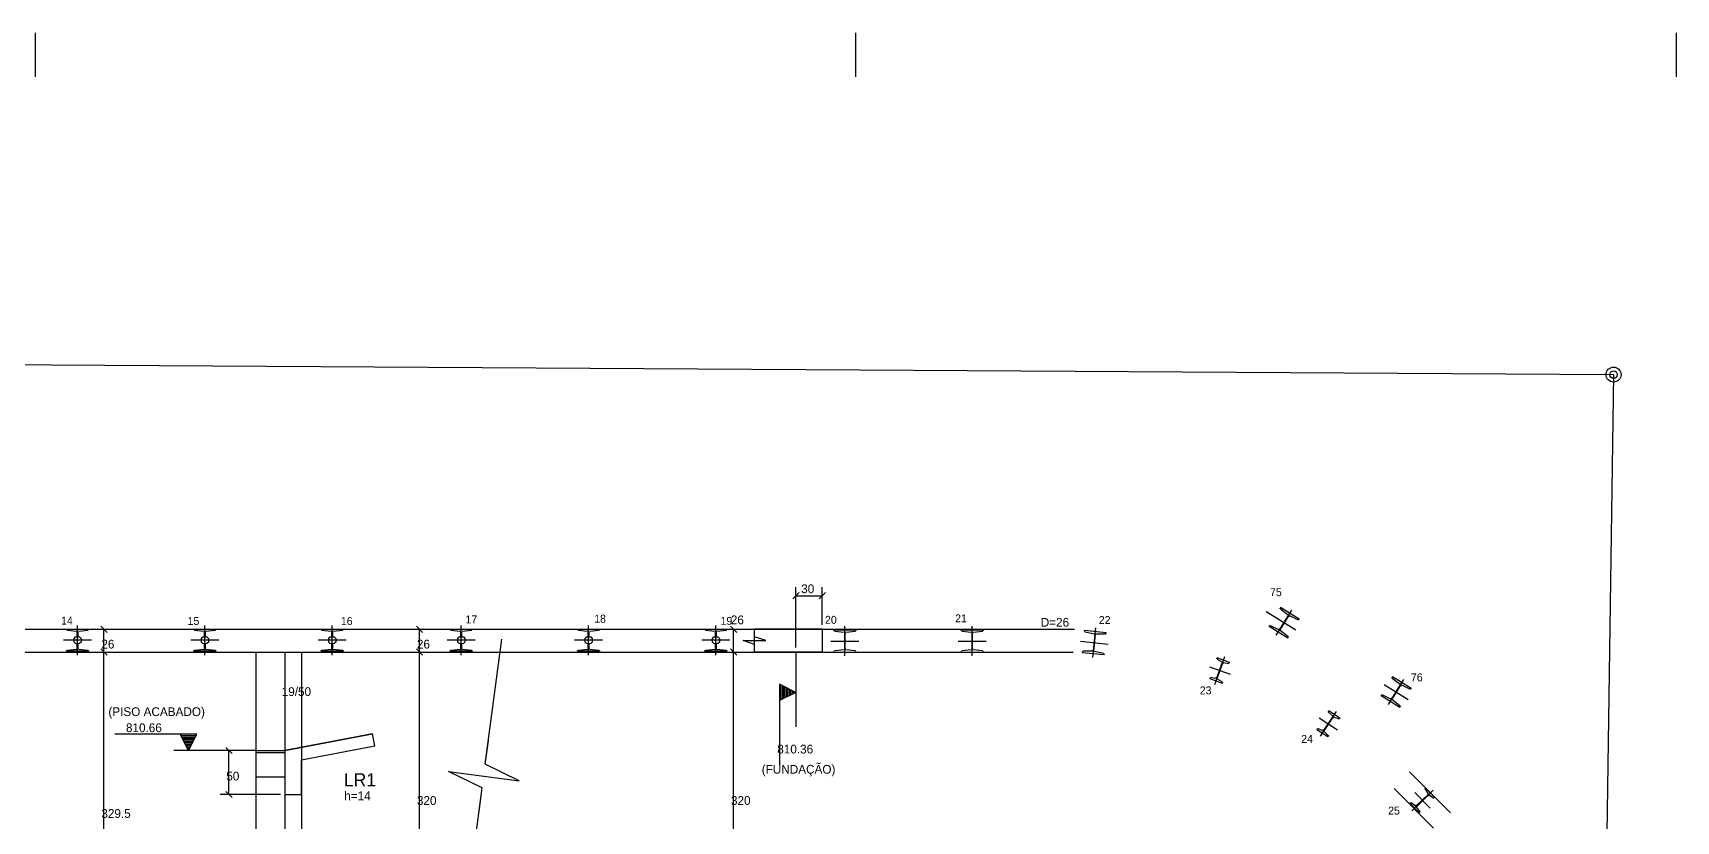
# Model space of a CAD drawing. Header units: metres. Extents: x -5 to 6148, y -6 to 3991.
# Drawn here: x 4094 to 5966, y 3093 to 3991 of the extents above; entities that cross this region are included whole.
import ezdxf

# ---------------------------------------------------------------- set-up
doc = ezdxf.new("R2010")
doc.units = ezdxf.units.M

msp = doc.modelspace()

# ---------------------------------------------------------------- linework, layer by layer
for radius in [8.55, 4.23]:
    msp.add_circle((5894.6, 3601.7), radius)
at = {"layer": '1', "color": 1}
for p, q in [((2135.2, 3311.9), (5280.6, 3311.9)), ((2135.2, 3285.9), (5279.1, 3285.9)), ((5662.3, 3149.7), (5708.8, 3102.7)), ((5644.6, 3130.6), (5689.6, 3085.3))]:
    msp.add_line(p, q, dxfattribs=at)
at = {"layer": '2', "color": 2}
for p, q in [((2668, 3621.9), (5894.6, 3601.7)), ((5894.6, 3601.7), (5872.2, 2084.9)), ((4959.8, 3346.4), (4966.9, 3353.5)), ((4989.8, 3346.4), (4996.9, 3353.5)), ((4178.8, 3308.3), (4171.7, 3315.4)), ((4538.2, 3308.3), (4531.2, 3315.4)), ((4895.9, 3308.3), (4888.8, 3315.4)), ((4178.8, 3282.3), (4171.7, 3289.4)), ((4178.8, 3282.3), (4171.7, 3289.4)), ((4538.2, 3282.3), (4531.2, 3289.4)), ((4538.2, 3282.3), (4531.2, 3289.4)), ((4895.9, 3282.3), (4888.8, 3289.4)), ((4895.9, 3282.3), (4888.8, 3289.4)), ((4321.2, 3170.2), (4314.1, 3177.2)), ((4321.2, 3120.2), (4314.1, 3127.2))]:
    msp.add_line(p, q, dxfattribs=at)
at = {"layer": '3', "color": 3}
for p, q in [((4096.9, 3990.7), (4096.9, 3940.7)), ((5031.4, 3990.7), (5031.4, 3940.7)), ((5965.9, 3990.7), (5965.9, 3940.7)), ((4348.2, 3285.9), (4348.2, 2965.9)), ((4381.2, 3285.9), (4381.2, 2965.8)), ((4400.2, 3285.9), (4400.2, 2965.8)), ((4963.4, 3285.9), (4963.4, 3200.8)), ((4963.4, 3240), (4944.6, 3249.4)), ((4944.6, 3249.4), (4944.6, 3157.1)), ((4963.4, 3240), (4944.6, 3230.6)), ((4946.3, 3231.4), (4946.3, 3248.5)), ((4948, 3232.3), (4948, 3247.7)), ((4949.6, 3233.1), (4949.6, 3246.8)), ((4951.3, 3233.9), (4951.3, 3246)), ((4953, 3234.8), (4953, 3245.2)), ((4954.6, 3235.6), (4954.6, 3244.3)), ((4956.3, 3236.5), (4956.3, 3243.5)), ((4958, 3237.3), (4958, 3242.7)), ((4959.7, 3238.1), (4959.7, 3241.8)), ((4961.3, 3239), (4961.3, 3241)), ((4281, 3192.5), (4187.8, 3192.5)), ((4271.6, 3173.7), (4262.2, 3192.5)), ((4263.1, 3190.8), (4280.1, 3190.8)), ((4263.9, 3189.1), (4279.3, 3189.1)), ((4264.7, 3187.4), (4278.5, 3187.4)), ((4265.6, 3185.8), (4277.6, 3185.8)), ((4266.4, 3184.1), (4276.8, 3184.1)), ((4267.2, 3182.4), (4276, 3182.4)), ((4271.6, 3173.7), (4281, 3192.5)), ((4348.2, 3173.7), (4254.7, 3173.7)), ((4268.1, 3180.8), (4275.1, 3180.8)), ((4268.9, 3179.1), (4274.3, 3179.1)), ((4269.8, 3177.4), (4273.5, 3177.4)), ((4270.6, 3175.7), (4272.6, 3175.7)), ((4348.2, 3173.7), (4381.2, 3173.7)), ((4348.2, 3173.7), (4348.2, 3143.7)), ((4348.2, 3171.7), (4381.2, 3171.7)), ((4348.2, 3143.7), (4381.2, 3143.7))]:
    msp.add_line(p, q, dxfattribs=at)
at = {"layer": '6', "color": 6}
for p, q in [((5510.5, 3305), (5528.3, 3333.7)), ((5515.4, 3336.5), (5515, 3335.9)), ((5515.1, 3335.1), (5524, 3328.3)), ((5536.6, 3323.4), (5515.4, 3336.5)), ((4145.2, 3282.5), (4145.2, 3316.2)), ((4290.2, 3282.5), (4290.2, 3316.2)), ((4435.2, 3282.5), (4435.2, 3316.2)), ((4582.2, 3282.5), (4582.2, 3316.2)), ((4727.2, 3282.5), (4727.2, 3316.2)), ((4872.2, 3282.5), (4872.2, 3316.2)), ((5019.2, 3281.5), (5019.2, 3315.2)), ((5164.2, 3281.5), (5164.2, 3315.2)), ((5301.5, 3279.8), (5304.9, 3313.3)), ((5502.6, 3315.9), (5502.2, 3315.3)), ((5502.2, 3315.3), (5523.5, 3302.1)), ((5513.4, 3311.2), (5503.3, 3316.2)), ((5505.9, 3327.7), (5532.9, 3311)), ((5524.1, 3327.6), (5514.1, 3311.5)), ((5514.8, 3311.1), (5524.7, 3327.2)), ((5525.5, 3327.4), (5535.5, 3322.5)), ((5536.2, 3322.7), (5536.6, 3323.4)), ((4161.1, 3299.4), (4129.3, 3299.4)), ((4132.7, 3311.9), (4157.7, 3311.9)), ((4132.7, 3311.1), (4132.7, 3311.9)), ((4144.3, 3309.4), (4133.2, 3310.5)), ((4144.8, 3303.3), (4144.8, 3308.8)), ((4144.8, 3289.9), (4144.8, 3295.4)), ((4145.6, 3295.4), (4145.6, 3289.9)), ((4157.2, 3310.5), (4146.1, 3309.4)), ((4157.7, 3311.9), (4157.7, 3311.1)), ((4306.1, 3299.4), (4274.3, 3299.4)), ((4277.7, 3311.9), (4302.7, 3311.9)), ((4277.7, 3311.1), (4277.7, 3311.9)), ((4289.3, 3309.4), (4278.2, 3310.5)), ((4289.8, 3303.3), (4289.8, 3308.8)), ((4289.8, 3289.9), (4289.8, 3295.4)), ((4290.6, 3295.4), (4290.6, 3289.9)), ((4302.2, 3310.5), (4291.1, 3309.4)), ((4302.7, 3311.9), (4302.7, 3311.1)), ((4451.1, 3299.4), (4419.3, 3299.4)), ((4422.7, 3311.9), (4447.7, 3311.9)), ((4422.7, 3311.1), (4422.7, 3311.9)), ((4434.3, 3309.4), (4423.2, 3310.5)), ((4434.8, 3303.3), (4434.8, 3308.8)), ((4434.8, 3289.9), (4434.8, 3295.4)), ((4435.6, 3295.4), (4435.6, 3289.9)), ((4447.2, 3310.5), (4436.1, 3309.4)), ((4447.7, 3311.9), (4447.7, 3311.1)), ((4598.1, 3299.4), (4566.3, 3299.4)), ((4569.7, 3311.9), (4594.7, 3311.9)), ((4569.7, 3311.1), (4569.7, 3311.9)), ((4581.3, 3309.4), (4570.2, 3310.5)), ((4581.8, 3303.3), (4581.8, 3308.8)), ((4581.8, 3289.9), (4581.8, 3295.4)), ((4582.6, 3295.4), (4582.6, 3289.9)), ((4594.2, 3310.5), (4583.1, 3309.4)), ((4594.7, 3311.9), (4594.7, 3311.1)), ((4743.1, 3299.4), (4711.3, 3299.4)), ((4714.7, 3311.9), (4739.7, 3311.9)), ((4714.7, 3311.1), (4714.7, 3311.9)), ((4726.3, 3309.4), (4715.2, 3310.5)), ((4726.8, 3303.3), (4726.8, 3308.8)), ((4726.8, 3289.9), (4726.8, 3295.4)), ((4727.6, 3295.4), (4727.6, 3289.9)), ((4739.2, 3310.5), (4728.1, 3309.4)), ((4739.7, 3311.9), (4739.7, 3311.1)), ((4888.1, 3299.4), (4856.3, 3299.4)), ((4859.7, 3311.9), (4884.7, 3311.9)), ((4859.7, 3311.1), (4859.7, 3311.9)), ((4871.3, 3309.4), (4860.2, 3310.5)), ((4871.8, 3303.3), (4871.8, 3308.8)), ((4871.8, 3289.9), (4871.8, 3295.4)), ((4872.6, 3295.4), (4872.6, 3289.9)), ((4884.2, 3310.5), (4873.1, 3309.4)), ((4884.7, 3311.9), (4884.7, 3311.1)), ((4993.4, 3311.9), (4916.1, 3311.9)), ((4993.4, 3311.9), (4993.4, 3285.9)), ((5003.3, 3298.4), (5035.1, 3298.4)), ((5006.7, 3310.9), (5006.7, 3310.1)), ((5031.7, 3310.9), (5006.7, 3310.9)), ((5007.2, 3309.5), (5018.3, 3308.5)), ((5018.8, 3307.8), (5018.8, 3288.9)), ((5019.6, 3288.9), (5019.6, 3307.8)), ((5020.1, 3308.5), (5031.2, 3309.5)), ((5031.7, 3310.1), (5031.7, 3310.9)), ((5148.3, 3298.4), (5180.1, 3298.4)), ((5151.7, 3310.9), (5151.7, 3310.1)), ((5176.7, 3310.9), (5151.7, 3310.9)), ((5152.2, 3309.5), (5163.3, 3308.5)), ((5163.8, 3307.8), (5163.8, 3288.9)), ((5164.6, 3288.9), (5164.6, 3307.8)), ((5165.1, 3308.5), (5176.2, 3309.5)), ((5176.7, 3310.1), (5176.7, 3310.9)), ((5287.3, 3298.2), (5319, 3295)), ((5292, 3310.3), (5291.9, 3309.5)), ((5316.9, 3307.8), (5292, 3310.3)), ((5292.3, 3308.9), (5303.3, 3306.7)), ((5303.7, 3306), (5301.8, 3287.2)), ((5302.6, 3287.1), (5304.5, 3306)), ((5305.1, 3306.5), (5316.3, 3306.5)), ((5316.8, 3307), (5316.9, 3307.8)), ((5523.8, 3303.5), (5514.9, 3310.3)), ((5523.5, 3302.1), (5523.9, 3302.8)), ((4132.7, 3286.9), (4132.7, 3287.6)), ((4157.7, 3286.9), (4132.7, 3286.9)), ((4133.2, 3288.2), (4144.3, 3289.3)), ((4146.1, 3289.3), (4157.2, 3288.2)), ((4157.7, 3287.6), (4157.7, 3286.9)), ((4277.7, 3286.9), (4277.7, 3287.6)), ((4302.7, 3286.9), (4277.7, 3286.9)), ((4278.2, 3288.2), (4289.3, 3289.3)), ((4291.1, 3289.3), (4302.2, 3288.2)), ((4302.7, 3287.6), (4302.7, 3286.9)), ((4422.7, 3286.9), (4422.7, 3287.6)), ((4447.7, 3286.9), (4422.7, 3286.9)), ((4423.2, 3288.2), (4434.3, 3289.3)), ((4436.1, 3289.3), (4447.2, 3288.2)), ((4447.7, 3287.6), (4447.7, 3286.9)), ((4569.7, 3286.9), (4569.7, 3287.6)), ((4594.7, 3286.9), (4569.7, 3286.9)), ((4570.2, 3288.2), (4581.3, 3289.3)), ((4583.1, 3289.3), (4594.2, 3288.2)), ((4594.7, 3287.6), (4594.7, 3286.9)), ((4714.7, 3286.9), (4714.7, 3287.6)), ((4739.7, 3286.9), (4714.7, 3286.9)), ((4715.2, 3288.2), (4726.3, 3289.3)), ((4728.1, 3289.3), (4739.2, 3288.2)), ((4739.7, 3287.6), (4739.7, 3286.9)), ((4859.7, 3286.9), (4859.7, 3287.6)), ((4884.7, 3286.9), (4859.7, 3286.9)), ((4860.2, 3288.2), (4871.3, 3289.3)), ((4873.1, 3289.3), (4884.2, 3288.2)), ((4884.7, 3287.6), (4884.7, 3286.9)), ((4993.4, 3285.9), (4916.1, 3285.9)), ((5006.7, 3286.6), (5006.7, 3285.9)), ((5006.7, 3285.9), (5031.7, 3285.9)), ((5018.3, 3288.3), (5007.2, 3287.2)), ((5031.2, 3287.2), (5020.1, 3288.3)), ((5031.7, 3285.9), (5031.7, 3286.6)), ((5151.7, 3286.6), (5151.7, 3285.9)), ((5151.7, 3285.9), (5176.7, 3285.9)), ((5163.3, 3288.3), (5152.2, 3287.2)), ((5176.2, 3287.2), (5165.1, 3288.3)), ((5176.7, 3285.9), (5176.7, 3286.6)), ((5289.6, 3286.2), (5289.5, 3285.4)), ((5289.5, 3285.4), (5314.4, 3282.9)), ((5301.3, 3286.7), (5290.1, 3286.7)), ((5314, 3284.3), (5303, 3286.5)), ((5314.4, 3282.9), (5314.4, 3283.6)), ((5440.3, 3249), (5451.7, 3280.7)), ((5443.2, 3279.2), (5442.9, 3278.5)), ((5457.3, 3274.1), (5443.2, 3279.2)), ((5443.2, 3277.7), (5448.6, 3274.7)), ((5434.3, 3269.1), (5457.8, 3260.7)), ((5441.8, 3255.7), (5435.6, 3256.8)), ((5448.9, 3273.9), (5442.5, 3256.1)), ((5443.2, 3255.8), (5449.6, 3273.7)), ((5450.3, 3274.1), (5456.4, 3273)), ((5457.1, 3273.4), (5457.3, 3274.1)), ((5642.9, 3257.6), (5642.5, 3257)), ((5664.2, 3244.4), (5642.9, 3257.6)), ((5435, 3256.4), (5434.7, 3255.7)), ((5434.7, 3255.7), (5448.9, 3250.6)), ((5448.9, 3252), (5443.4, 3255.1)), ((5448.9, 3250.6), (5449.1, 3251.3)), ((5633.4, 3248.8), (5660.5, 3232)), ((5638.1, 3226.1), (5655.8, 3254.7)), ((5651.6, 3248.6), (5641.7, 3232.6)), ((5642.3, 3232.1), (5652.3, 3248.2)), ((5642.6, 3256.2), (5651.5, 3249.4)), ((5653, 3248.5), (5663, 3243.5)), ((5663.8, 3243.8), (5664.2, 3244.4)), ((5630.2, 3237), (5629.8, 3236.3)), ((5629.8, 3236.3), (5651, 3223.2)), ((5640.9, 3232.3), (5630.9, 3237.2)), ((5651.3, 3224.6), (5642.4, 3231.4)), ((5651, 3223.2), (5651.4, 3223.8)), ((5559.4, 3211), (5580.3, 3197.4)), ((5560.7, 3190.1), (5579, 3218.3)), ((5574.7, 3212.4), (5564.4, 3196.5)), ((5565, 3196.1), (5575.3, 3211.9)), ((5570.3, 3218.8), (5569.9, 3218.2)), ((5570, 3217.4), (5574.6, 3213.1)), ((5583, 3210.6), (5570.3, 3218.8)), ((5576.1, 3212.2), (5581.8, 3209.7)), ((5582.5, 3210), (5583, 3210.6)), ((4381.2, 3173.7), (4481.2, 3192.9)), ((5557.1, 3198.5), (5556.7, 3197.8)), ((5556.7, 3197.8), (5569.3, 3189.6)), ((5563.6, 3196.2), (5557.9, 3198.7)), ((5569.7, 3191), (5565.1, 3195.3)), ((5569.3, 3189.6), (5569.8, 3190.3)), ((4381.2, 3173.7), (4381.2, 3123.7)), ((4400.2, 3163.1), (4483.8, 3179.1)), ((4400.2, 3123.7), (4400.2, 3163.1)), ((5664.8, 3105.2), (5689, 3128.7)), ((5668.2, 3126), (5685.6, 3108)), ((5680, 3129.8), (5683.5, 3124.6)), ((5680.6, 3131.1), (5680.1, 3130.6)), ((5691.1, 3120.3), (5680.6, 3131.1)), ((4381.2, 3123.7), (4400.2, 3123.7)), ((5663.2, 3114.2), (5662.7, 3113.7)), ((5662.7, 3113.7), (5673.1, 3102.9)), ((5669, 3110.6), (5664, 3114.3)), ((5683.4, 3123.9), (5669.8, 3110.7)), ((5673.8, 3104.2), (5670.3, 3109.3)), ((5670.4, 3110.1), (5683.9, 3123.3)), ((5684.7, 3123.4), (5689.8, 3119.7)), ((5690.5, 3119.8), (5691.1, 3120.3)), ((5673.1, 3102.9), (5673.7, 3103.4))]:
    msp.add_line(p, q, dxfattribs=at)
for points in [[(5515, 3335.2), (5514.9, 3335.3), (5514.9, 3335.4), (5514.9, 3335.6), (5514.9, 3335.7), (5514.9, 3335.9), (5515.1, 3336)], [(5503.3, 3315), (5503.3, 3315), (5503.2, 3315), (5503.1, 3315), (5502.9, 3315), (5502.7, 3315.1), (5502.6, 3315.3)], [(5524.1, 3328.2), (5524.1, 3328.1), (5524.2, 3328), (5524.2, 3327.9), (5524.2, 3327.7), (5524.1, 3327.6), (5524, 3327.5)], [(5525.5, 3326.2), (5525.4, 3326.2), (5525.3, 3326.2), (5525.3, 3326.2), (5525, 3326.2), (5524.8, 3326.3), (5524.7, 3326.5)], [(5535.5, 3323.7), (5535.6, 3323.7), (5535.6, 3323.7), (5535.7, 3323.7), (5535.9, 3323.7), (5536.1, 3323.6), (5536.2, 3323.4)], [(4132.7, 3311.1), (4132.7, 3311.4), (4132.9, 3311.6), (4133.2, 3311.7)], [(4144.8, 3295.4), (4142.8, 3295.6), (4141.2, 3297.3), (4141.2, 3299.4), (4141.2, 3301.4), (4142.8, 3303.1), (4144.8, 3303.3)], [(4144.8, 3308.8), (4144.8, 3308.5), (4144.6, 3308.3), (4144.3, 3308.2)], [(4145.6, 3308.8), (4145.6, 3303.3)], [(4146.1, 3308.2), (4145.8, 3308.3), (4145.6, 3308.5), (4145.6, 3308.8), (4145.6, 3308.8), (4145.6, 3308.8), (4145.6, 3308.8)], [(4145.6, 3303.3), (4147.6, 3303.1), (4149.2, 3301.4), (4149.2, 3299.4), (4149.2, 3297.3), (4147.6, 3295.6), (4145.6, 3295.4)], [(4157.2, 3311.7), (4157.5, 3311.6), (4157.7, 3311.4), (4157.7, 3311.1)], [(4277.7, 3311.1), (4277.7, 3311.4), (4277.9, 3311.6), (4278.2, 3311.7)], [(4289.8, 3295.4), (4287.8, 3295.6), (4286.2, 3297.3), (4286.2, 3299.4), (4286.2, 3301.4), (4287.8, 3303.1), (4289.8, 3303.3)], [(4289.8, 3308.8), (4289.8, 3308.5), (4289.6, 3308.3), (4289.3, 3308.2)], [(4290.6, 3308.8), (4290.6, 3303.3)], [(4291.1, 3308.2), (4290.8, 3308.3), (4290.6, 3308.5), (4290.6, 3308.8), (4290.6, 3308.8), (4290.6, 3308.8), (4290.6, 3308.8)], [(4290.6, 3303.3), (4292.6, 3303.1), (4294.2, 3301.4), (4294.2, 3299.4), (4294.2, 3297.3), (4292.6, 3295.6), (4290.6, 3295.4)], [(4302.2, 3311.7), (4302.5, 3311.6), (4302.7, 3311.4), (4302.7, 3311.1)], [(4422.7, 3311.1), (4422.7, 3311.4), (4422.9, 3311.6), (4423.2, 3311.7)], [(4434.8, 3295.4), (4432.8, 3295.6), (4431.2, 3297.3), (4431.2, 3299.4), (4431.2, 3301.4), (4432.8, 3303.1), (4434.8, 3303.3)], [(4434.8, 3308.8), (4434.8, 3308.5), (4434.6, 3308.3), (4434.3, 3308.2)], [(4435.6, 3308.8), (4435.6, 3303.3)], [(4436.1, 3308.2), (4435.8, 3308.3), (4435.6, 3308.5), (4435.6, 3308.8), (4435.6, 3308.8), (4435.6, 3308.8), (4435.6, 3308.8)], [(4435.6, 3303.3), (4437.6, 3303.1), (4439.2, 3301.4), (4439.2, 3299.4), (4439.2, 3297.3), (4437.6, 3295.6), (4435.6, 3295.4)], [(4447.2, 3311.7), (4447.5, 3311.6), (4447.7, 3311.4), (4447.7, 3311.1)], [(4569.7, 3311.1), (4569.7, 3311.4), (4569.9, 3311.7), (4570.2, 3311.7)], [(4581.8, 3295.4), (4579.8, 3295.6), (4578.2, 3297.3), (4578.2, 3299.4), (4578.2, 3301.4), (4579.8, 3303.1), (4581.8, 3303.3)], [(4581.8, 3308.8), (4581.8, 3308.5), (4581.6, 3308.3), (4581.3, 3308.2)], [(4582.6, 3308.8), (4582.6, 3303.3)], [(4583.1, 3308.2), (4582.8, 3308.3), (4582.6, 3308.5), (4582.6, 3308.8), (4582.6, 3308.8), (4582.6, 3308.8), (4582.6, 3308.8)], [(4582.6, 3303.3), (4584.6, 3303.1), (4586.2, 3301.4), (4586.2, 3299.4), (4586.2, 3297.3), (4584.6, 3295.6), (4582.6, 3295.4)], [(4594.2, 3311.7), (4594.5, 3311.7), (4594.7, 3311.4), (4594.7, 3311.1)], [(4714.7, 3311.1), (4714.7, 3311.4), (4714.9, 3311.7), (4715.2, 3311.7)], [(4726.8, 3295.4), (4724.8, 3295.6), (4723.2, 3297.3), (4723.2, 3299.4), (4723.2, 3301.4), (4724.8, 3303.1), (4726.8, 3303.3)], [(4726.8, 3308.8), (4726.8, 3308.5), (4726.6, 3308.3), (4726.3, 3308.2)], [(4727.6, 3308.8), (4727.6, 3303.3)], [(4728.1, 3308.2), (4727.8, 3308.3), (4727.6, 3308.5), (4727.6, 3308.8), (4727.6, 3308.8), (4727.6, 3308.8), (4727.6, 3308.8)], [(4727.6, 3303.3), (4729.6, 3303.1), (4731.2, 3301.4), (4731.2, 3299.4), (4731.2, 3297.3), (4729.6, 3295.6), (4727.6, 3295.4)], [(4739.2, 3311.7), (4739.5, 3311.7), (4739.7, 3311.4), (4739.7, 3311.1)], [(4859.7, 3311.1), (4859.7, 3311.4), (4859.9, 3311.7), (4860.2, 3311.7)], [(4871.8, 3295.4), (4869.8, 3295.6), (4868.2, 3297.3), (4868.2, 3299.4), (4868.2, 3301.4), (4869.8, 3303.1), (4871.8, 3303.3)], [(4871.8, 3308.8), (4871.8, 3308.5), (4871.6, 3308.3), (4871.3, 3308.2)], [(4872.6, 3308.8), (4872.6, 3303.3)], [(4873.1, 3308.2), (4872.8, 3308.3), (4872.6, 3308.5), (4872.6, 3308.8), (4872.6, 3308.8), (4872.6, 3308.8), (4872.6, 3308.8)], [(4872.6, 3303.3), (4874.6, 3303.1), (4876.2, 3301.4), (4876.2, 3299.4), (4876.2, 3297.3), (4874.6, 3295.6), (4872.6, 3295.4)], [(4884.2, 3311.7), (4884.5, 3311.7), (4884.7, 3311.4), (4884.7, 3311.1)], [(5006.7, 3310.1), (5006.7, 3310.4), (5006.9, 3310.7), (5007.2, 3310.7)], [(5018.8, 3307.8), (5018.8, 3307.8), (5018.8, 3307.8), (5018.8, 3307.8), (5018.8, 3307.6), (5018.6, 3307.3), (5018.3, 3307.2)], [(5020.1, 3307.2), (5019.8, 3307.3), (5019.6, 3307.6), (5019.6, 3307.8)], [(5031.2, 3310.7), (5031.5, 3310.7), (5031.7, 3310.4), (5031.7, 3310.1)], [(5151.7, 3310.1), (5151.7, 3310.4), (5151.9, 3310.7), (5152.2, 3310.7)], [(5163.8, 3307.8), (5163.8, 3307.8), (5163.8, 3307.8), (5163.8, 3307.8), (5163.8, 3307.6), (5163.6, 3307.3), (5163.3, 3307.2)], [(5165.1, 3307.2), (5164.8, 3307.3), (5164.6, 3307.6), (5164.6, 3307.8)], [(5176.2, 3310.7), (5176.5, 3310.7), (5176.7, 3310.4), (5176.7, 3310.1)], [(5291.9, 3309.4), (5291.9, 3309.4), (5291.9, 3309.4), (5291.9, 3309.5), (5291.9, 3309.7), (5292.1, 3310), (5292.3, 3310.1)], [(5303.7, 3306.2), (5303.7, 3306.1), (5303.7, 3306.1), (5303.7, 3306.1), (5303.7, 3305.8), (5303.6, 3305.6), (5303.3, 3305.5)], [(5305.1, 3305.3), (5304.8, 3305.3), (5304.5, 3305.5), (5304.5, 3305.8)], [(5316.3, 3307.7), (5316.5, 3307.7), (5316.8, 3307.4), (5316.8, 3307.1)], [(5513.4, 3312.4), (5513.4, 3312.4), (5513.5, 3312.4), (5513.6, 3312.4), (5513.8, 3312.4), (5514, 3312.3), (5514.1, 3312.1)], [(5514.8, 3310.4), (5514.7, 3310.5), (5514.7, 3310.6), (5514.7, 3310.7), (5514.7, 3310.9), (5514.7, 3311.1), (5514.9, 3311.2)], [(5523.9, 3303.4), (5523.9, 3303.3), (5524, 3303.2), (5524, 3303.1), (5524, 3302.9), (5523.9, 3302.8), (5523.8, 3302.6)], [(4133.2, 3287), (4132.9, 3287.1), (4132.7, 3287.3), (4132.7, 3287.6)], [(4144.3, 3290.5), (4144.6, 3290.4), (4144.8, 3290.2), (4144.8, 3289.9)], [(4145.6, 3289.9), (4145.6, 3290.2), (4145.8, 3290.4), (4146.1, 3290.5)], [(4157.7, 3287.6), (4157.7, 3287.3), (4157.5, 3287.1), (4157.2, 3287)], [(4278.2, 3287), (4277.9, 3287.1), (4277.7, 3287.3), (4277.7, 3287.6)], [(4289.3, 3290.5), (4289.6, 3290.4), (4289.8, 3290.2), (4289.8, 3289.9)], [(4290.6, 3289.9), (4290.6, 3290.2), (4290.8, 3290.4), (4291.1, 3290.5)], [(4302.7, 3287.6), (4302.7, 3287.3), (4302.5, 3287.1), (4302.2, 3287)], [(4423.2, 3287), (4422.9, 3287.1), (4422.7, 3287.3), (4422.7, 3287.6)], [(4434.3, 3290.5), (4434.6, 3290.4), (4434.8, 3290.2), (4434.8, 3289.9)], [(4435.6, 3289.9), (4435.6, 3290.2), (4435.8, 3290.4), (4436.1, 3290.5)], [(4447.7, 3287.6), (4447.7, 3287.3), (4447.5, 3287.1), (4447.2, 3287)], [(4570.2, 3287), (4569.9, 3287.1), (4569.7, 3287.3), (4569.7, 3287.6)], [(4581.3, 3290.5), (4581.6, 3290.4), (4581.8, 3290.2), (4581.8, 3289.9)], [(4582.6, 3289.9), (4582.6, 3290.2), (4582.8, 3290.4), (4583.1, 3290.5)], [(4594.7, 3287.6), (4594.7, 3287.3), (4594.5, 3287.1), (4594.2, 3287)], [(4715.2, 3287), (4714.9, 3287.1), (4714.7, 3287.3), (4714.7, 3287.6)], [(4726.3, 3290.5), (4726.6, 3290.4), (4726.8, 3290.2), (4726.8, 3289.9)], [(4727.6, 3289.9), (4727.6, 3290.2), (4727.8, 3290.4), (4728.1, 3290.5)], [(4739.7, 3287.6), (4739.7, 3287.3), (4739.5, 3287.1), (4739.2, 3287)], [(4860.2, 3287), (4859.9, 3287.1), (4859.7, 3287.3), (4859.7, 3287.6)], [(4871.3, 3290.5), (4871.6, 3290.4), (4871.8, 3290.2), (4871.8, 3289.9)], [(4872.6, 3289.9), (4872.6, 3290.2), (4872.8, 3290.4), (4873.1, 3290.5)], [(4884.7, 3287.6), (4884.7, 3287.3), (4884.5, 3287.1), (4884.2, 3287)], [(5007.2, 3286), (5006.9, 3286.1), (5006.7, 3286.3), (5006.7, 3286.6)], [(5018.3, 3289.5), (5018.6, 3289.5), (5018.8, 3289.2), (5018.8, 3288.9)], [(5019.6, 3288.9), (5019.6, 3289.2), (5019.8, 3289.5), (5020.1, 3289.5)], [(5031.7, 3286.6), (5031.7, 3286.3), (5031.5, 3286.1), (5031.2, 3286)], [(5152.2, 3286), (5151.9, 3286.1), (5151.7, 3286.3), (5151.7, 3286.6)], [(5163.3, 3289.5), (5163.6, 3289.5), (5163.8, 3289.2), (5163.8, 3288.9)], [(5164.6, 3288.9), (5164.6, 3289.2), (5164.8, 3289.5), (5165.1, 3289.5)], [(5176.7, 3286.6), (5176.7, 3286.3), (5176.5, 3286.1), (5176.2, 3286)], [(5290.1, 3285.5), (5289.8, 3285.5), (5289.6, 3285.7), (5289.6, 3286)], [(5301.3, 3287.9), (5301.6, 3287.9), (5301.8, 3287.6), (5301.8, 3287.3)], [(5302.6, 3287), (5302.6, 3287), (5302.6, 3287), (5302.6, 3287.1), (5302.6, 3287.3), (5302.8, 3287.6), (5303, 3287.7)], [(5314.4, 3283.8), (5314.4, 3283.7), (5314.4, 3283.7), (5314.4, 3283.7), (5314.4, 3283.4), (5314.3, 3283.2), (5314, 3283.1)], [(5442.9, 3278.1), (5442.9, 3278.1), (5442.9, 3278.2), (5442.9, 3278.3), (5442.9, 3278.5), (5443, 3278.7), (5443.2, 3278.8)], [(5441.8, 3256.9), (5441.8, 3256.9), (5441.8, 3256.9), (5441.9, 3256.9), (5442.1, 3256.9), (5442.4, 3256.8), (5442.5, 3256.5)], [(5448.9, 3274.3), (5448.9, 3274.3), (5448.9, 3274.2), (5448.9, 3274.1), (5448.9, 3273.9), (5448.8, 3273.7), (5448.6, 3273.6)], [(5450.3, 3272.8), (5450.2, 3272.8), (5450.2, 3272.8), (5450.2, 3272.8), (5449.9, 3272.8), (5449.7, 3273), (5449.6, 3273.2)], [(5456.4, 3274.2), (5456.4, 3274.2), (5456.5, 3274.2), (5456.5, 3274.2), (5456.8, 3274.2), (5457, 3274.1), (5457.1, 3273.8)], [(5642.5, 3256.3), (5642.5, 3256.4), (5642.4, 3256.5), (5642.4, 3256.6), (5642.4, 3256.8), (5642.5, 3257), (5642.6, 3257.1)], [(5435.6, 3255.5), (5435.6, 3255.5), (5435.6, 3255.5), (5435.6, 3255.5), (5435.3, 3255.5), (5435.1, 3255.7), (5435, 3256)], [(5443.2, 3255.4), (5443.2, 3255.5), (5443.2, 3255.6), (5443.2, 3255.6), (5443.2, 3255.9), (5443.3, 3256), (5443.4, 3256.2)], [(5449.1, 3251.7), (5449.2, 3251.6), (5449.2, 3251.6), (5449.2, 3251.5), (5449.2, 3251.3), (5449.1, 3251.1), (5448.9, 3251)], [(5651.6, 3249.3), (5651.7, 3249.2), (5651.7, 3249.1), (5651.7, 3249), (5651.7, 3248.8), (5651.6, 3248.6), (5651.5, 3248.5)], [(5653, 3247.3), (5653, 3247.3), (5652.9, 3247.3), (5652.8, 3247.3), (5652.6, 3247.3), (5652.4, 3247.4), (5652.3, 3247.6)], [(5663, 3244.7), (5663.1, 3244.7), (5663.2, 3244.8), (5663.2, 3244.8), (5663.5, 3244.8), (5663.7, 3244.6), (5663.8, 3244.5)], [(5630.9, 3236.1), (5630.8, 3236), (5630.8, 3236), (5630.7, 3236), (5630.5, 3236), (5630.3, 3236.1), (5630.2, 3236.3)], [(5640.9, 3233.5), (5641, 3233.5), (5641.1, 3233.5), (5641.1, 3233.5), (5641.3, 3233.5), (5641.5, 3233.4), (5641.7, 3233.2)], [(5642.3, 3231.5), (5642.3, 3231.6), (5642.2, 3231.7), (5642.2, 3231.8), (5642.2, 3232), (5642.3, 3232.1), (5642.4, 3232.3)], [(5651.4, 3224.5), (5651.5, 3224.4), (5651.5, 3224.3), (5651.5, 3224.2), (5651.5, 3224), (5651.4, 3223.8), (5651.3, 3223.7)], [(5569.9, 3217.5), (5569.9, 3217.6), (5569.8, 3217.7), (5569.8, 3217.8), (5569.8, 3218), (5569.9, 3218.1), (5570, 3218.3)], [(5574.7, 3213.1), (5574.7, 3213), (5574.8, 3212.8), (5574.8, 3212.7), (5574.8, 3212.5), (5574.7, 3212.4), (5574.6, 3212.3)], [(5576.1, 3211), (5576, 3211), (5575.9, 3211), (5575.9, 3211), (5575.6, 3211), (5575.4, 3211.1), (5575.3, 3211.3)], [(5581.8, 3210.9), (5581.9, 3210.9), (5582, 3210.9), (5582, 3210.9), (5582.2, 3210.9), (5582.4, 3210.8), (5582.5, 3210.7)], [(5557.9, 3197.5), (5557.8, 3197.5), (5557.7, 3197.5), (5557.7, 3197.5), (5557.4, 3197.5), (5557.3, 3197.6), (5557.1, 3197.8)], [(5563.6, 3197.4), (5563.7, 3197.4), (5563.8, 3197.5), (5563.8, 3197.5), (5564.1, 3197.5), (5564.3, 3197.3), (5564.4, 3197.2)], [(5565, 3195.4), (5565, 3195.5), (5564.9, 3195.6), (5564.9, 3195.7), (5564.9, 3195.9), (5565, 3196), (5565.1, 3196.2)], [(5569.8, 3191), (5569.8, 3190.9), (5569.9, 3190.7), (5569.9, 3190.6), (5569.9, 3190.4), (5569.8, 3190.3), (5569.7, 3190.2)], [(5680.1, 3129.7), (5680, 3129.8), (5679.9, 3129.9), (5679.9, 3130.1), (5679.9, 3130.2), (5679.9, 3130.3), (5680, 3130.4)], [(5664, 3113.2), (5663.9, 3113.2), (5663.8, 3113.1), (5663.7, 3113.1), (5663.5, 3113.1), (5663.3, 3113.2), (5663.2, 3113.3)], [(5669, 3111.6), (5669.1, 3111.7), (5669.3, 3111.7), (5669.4, 3111.7), (5669.6, 3111.7), (5669.7, 3111.7), (5669.8, 3111.6)], [(5670.4, 3109.2), (5670.2, 3109.3), (5670.2, 3109.5), (5670.2, 3109.7), (5670.2, 3109.8), (5670.2, 3109.9), (5670.3, 3110)], [(5683.4, 3124.7), (5683.5, 3124.6), (5683.6, 3124.5), (5683.6, 3124.3), (5683.6, 3124.2), (5683.6, 3124.1), (5683.5, 3124)], [(5684.7, 3122.3), (5684.6, 3122.2), (5684.5, 3122.2), (5684.4, 3122.2), (5684.2, 3122.2), (5684.1, 3122.3), (5683.9, 3122.4)], [(5689.8, 3120.7), (5689.9, 3120.8), (5690, 3120.8), (5690.1, 3120.8), (5690.3, 3120.8), (5690.4, 3120.8), (5690.5, 3120.7)], [(5673.7, 3104.3), (5673.8, 3104.2), (5673.9, 3104), (5673.9, 3103.8), (5673.9, 3103.7), (5673.8, 3103.6), (5673.8, 3103.5)]]:
    msp.add_lwpolyline(points, dxfattribs=at)
at = {"layer": '8', "color": 8}
for points in [[(4993.4, 3285.9), (4916.1, 3285.9), (4916.1, 3311.9), (4993.4, 3311.9), (4993.4, 3285.9)], [(4481.2, 3192.9), (4381.2, 3173.7), (4381.2, 3123.7), (4400.2, 3123.7), (4400.2, 3163.1), (4483.8, 3179.1), (4481.2, 3192.9)]]:
    msp.add_lwpolyline(points, dxfattribs=at)
at = {"layer": '9', "color": 9}
for p, q in [((4963.4, 3290.9), (4963.4, 3359.9)), ((4993.4, 3316.9), (4993.4, 3359.9)), ((4963.4, 3349.9), (4993.4, 3349.9)), ((5498.9, 3332), (5512.5, 3323.6)), ((4175.3, 3285.9), (4175.3, 3311.9)), ((4534.7, 3285.9), (4534.7, 3311.9)), ((4539.6, 3311.9), (4544.7, 3311.9)), ((4609.6, 3158.1), (4628.3, 3300.5)), ((4892.4, 3285.9), (4892.4, 3311.9)), ((4175.3, 2956.4), (4175.3, 3285.9)), ((4515.5, 3285.9), (4544.7, 3285.9)), ((4534.7, 2965.9), (4534.7, 3285.9)), ((4892.4, 2965.9), (4892.4, 3285.9)), ((4343.2, 3173.7), (4307.6, 3173.7)), ((4317.6, 3123.7), (4317.6, 3173.7)), ((4583.1, 2957), (4606, 3131.2)), ((4376.2, 3123.7), (4307.6, 3123.7))]:
    msp.add_line(p, q, dxfattribs=at)
for points in [[(4916.1, 3285.9), (4916.1, 3294.5), (4903.1, 3298.9), (4929.1, 3298.9), (4916.1, 3303.2), (4916.1, 3311.9)], [(4602.5, 3104.3), (4606, 3131.2), (4567.5, 3149.9), (4648.1, 3139.3), (4609.6, 3158.1), (4613.1, 3184.9)]]:
    msp.add_lwpolyline(points, dxfattribs=at)

# ---------------------------------------------------------------- texts
at = {"layer": '2', "color": 2}
for s, p in [('30', (4969.4, 3352.9)), ('26', (4889.2, 3317.5)), ('26', (4172.3, 3289.9)), ('26', (4531.7, 3289.9)), ('810.66', (4200.3, 3194.7)), ('810.36', (4942.1, 3170.4)), ('50', (4314.6, 3139.7)), ('(FUNDAÇÃO)', (4924.4, 3147.4)), ('329.5', (4172.3, 3097.1)), ('320', (4531.7, 3111.9)), ('320', (4889.4, 3111.9))]:
    msp.add_text(s, height=10, dxfattribs=at).set_placement(p)
at = {"layer": '3', "color": 3}
for s, height, p in [('75', 9, (5503.3, 3349.5)), ('14', 9, (4126.4, 3317.1)), ('15', 9, (4270.5, 3316.7)), ('16', 9, (4445.1, 3316.6)), ('17', 9, (4587, 3318.5)), ('18', 9, (4733.6, 3319.3)), ('19', 9, (4877.5, 3316.9)), ('20', 9, (4996.5, 3318.1)), ('21', 9, (5144.7, 3319.7)), ('D=26', 10, (5242.2, 3314.7)), ('22', 9, (5308.3, 3317.8)), ('76', 9, (5663.8, 3252.6)), ('19/50', 10, (4377.7, 3235.8)), ('23', 9, (5423.3, 3237.7)), ('(PISO ACABADO)', 10, (4180.3, 3213)), ('24', 9, (5538.8, 3182.5)), ('h=14', 10, (4448.9, 3117.2)), ('25', 9, (5637.8, 3100.9))]:
    msp.add_text(s, height=height, dxfattribs=at).set_placement(p)
at = {"layer": '4', "color": 4}
msp.add_text('LR1', height=15, dxfattribs=at).set_placement((4448.4, 3132.9))

doc.saveas('drawing.dxf')
